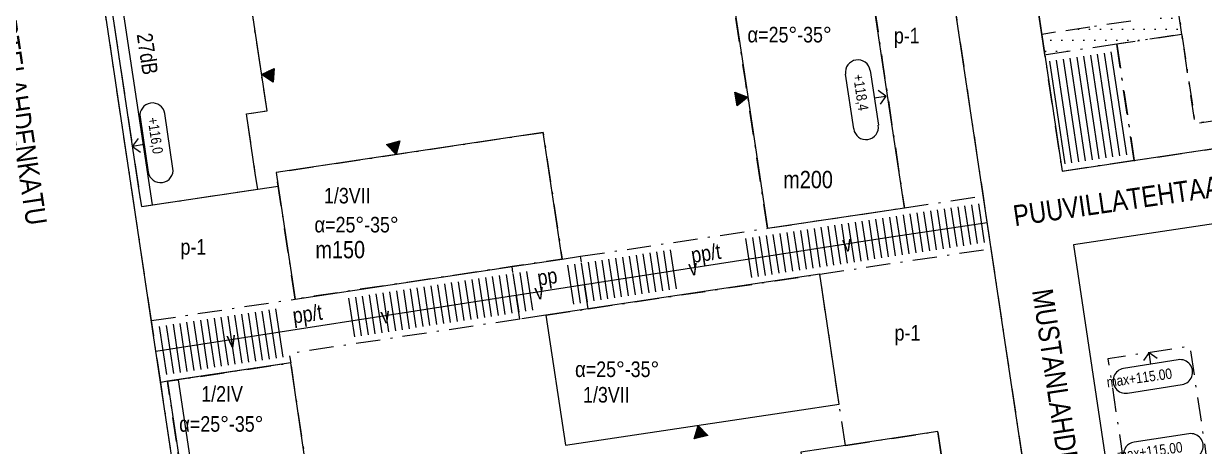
# Model space of a CAD drawing. Header units: metres. Extents: x 24485995 to 24488038, y 6819999 to 6822001.
# Drawn here: x 24486451.7 to 24486622.3, y 6821346.3 to 6821407.3 of the extents above; entities that cross this region are included whole.
import ezdxf

# ---------------------------------------------------------------- set-up
doc = ezdxf.new("R2010")
doc.units = ezdxf.units.M
for name, pattern in [('k10040', [10.3, 3.5, -1.5, 0.3, -1.5, 3.5]), ('K10271', [0]), ('k10400', [0])]:
    doc.linetypes.add(name, pattern=pattern)
for name, color, linetype, lineweight in [('AK_AsemakaavaTeksti_Kadun_puistonnimi', 7, 'Continuous', 0), ('AK_JohdoillevarattuTeksti', 7, 'Continuous', 0), ('AK_JohdoillevarattuViiva', 7, 'Continuous', 0), ('AK_KayttotarkoitusViiva', 7, 'Continuous', 0), ('AK_LiikennointiViiva_Polkuviivoitus', 7, 'Continuous', 0), ('AK_MuuAsemakaavaTeksti_Alueenosan_kayttotarkoitus', 7, 'Continuous', 0), ('AK_MuuAsemakaavaTeksti_Erityismaarays', 7, 'Continuous', 0), ('AK_MuuAsemakaavaViiva_alueenosan_raja', 7, 'Continuous', 0), ('AK_Poistettava_merkintä', 7, 'Continuous', 0), ('AK_RakennusalaTeksti_Kerrosala_tai_luku', 7, 'Continuous', 0), ('AK_RakennusalaTeksti_Rakennusoikeus', 7, 'Continuous', 0), ('AK_RakennusalaViiva_Rakennusalan_raja__I_', 7, 'Continuous', 0), ('AK_RakentaminenSymboli_Uloskaynti_nuoli', 7, 'Continuous', 0), ('AK_RakentaminenTeksti_Kattokaltevuus', 7, 'Continuous', 0), ('AK_RakentaminenTeksti_Korkeusmerkinta', 7, 'Continuous', 0), ('AK_RakentaminenTeksti_Korkeusmerkinta_ja_soikio_ja_nuoli', 7, 'Continuous', 0), ('AK_RakentaminenViiva_dB_yms_aaltoviiva', 7, 'Continuous', 0), ('AK_YmparistoAlue_Istutettava_alue', 7, 'Continuous', 0)]:
    doc.layers.add(name, color=color, linetype=linetype, lineweight=lineweight)
doc.styles.add('ArialNarrow', font='ARIALN.TTF')

# ---------------------------------------------------------------- blocks, each defined once
blk = doc.blocks.new('ULOSKR')
at = {"layer": 'AK_RakentaminenSymboli_Uloskaynti_nuoli', "linetype": 'Continuous', "extrusion": (0, 0, -1)}
blk.add_hatch(color=7, dxfattribs=at).paths.add_polyline_path([(1, 1.75), (-1, 1.75), (0, 0)])
at = {"layer": 'AK_RakentaminenSymboli_Uloskaynti_nuoli', "color": 7, "linetype": 'Continuous', "lineweight": 13}
for p, q in [((-0.99, 1.75), (-0.99, 1.73)), ((-0.79, 1.75), (-0.79, 1.38)), ((-0.59, 1.75), (-0.59, 1.03)), ((-0.39, 1.75), (-0.39, 0.68)), ((-0.19, 1.75), (-0.19, 0.33)), ((0.01, 1.75), (0.01, 0.02)), ((0.21, 1.75), (0.21, 0.37)), ((0.41, 1.75), (0.41, 0.72)), ((0.61, 1.75), (0.61, 1.07)), ((0.81, 1.75), (0.81, 1.42))]:
    blk.add_line(p, q, dxfattribs=at)
at = {"layer": 'AK_RakentaminenSymboli_Uloskaynti_nuoli', "color": 7, "linetype": 'Continuous', "lineweight": 13, "extrusion": (0, 0, -1), "flags": 128}
blk.add_lwpolyline([(1, 1.75), (-1, 1.75), (0, 0), (1, 1.75)], dxfattribs=at)

msp = doc.modelspace()

# ---------------------------------------------------------------- hatches: boundary and pattern name
at = {"layer": 'AK_YmparistoAlue_Istutettava_alue', "linetype": 'Continuous', "lineweight": 0}
h = msp.add_hatch(dxfattribs=at)
h.set_pattern_fill('DOTS', style=0)
h.paths.add_polyline_path([(24486599.26, 6821402.83), (24486598.82, 6821405.8), (24486600.79, 6821406.09), (24486605.74, 6821406.83), (24486611.67, 6821407.72), (24486616.62, 6821408.46), (24486618.59, 6821408.76), (24486619.04, 6821405.79), (24486609.64, 6821404.38)], flags=0)

# ---------------------------------------------------------------- linework, layer by layer
at = {"layer": 'AK_JohdoillevarattuViiva', "linetype": 'Continuous', "lineweight": 5, "flags": 128}
msp.add_lwpolyline([(24486470.83, 6821360.02), (24486576.09, 6821376.4), (24486590.89, 6821378.62)], dxfattribs=at)
at = {"layer": 'AK_KayttotarkoitusViiva', "linetype": 'Continuous', "lineweight": 20, "flags": 128}
for points in [[(24486585.84, 6821492.55), (24486601.77, 6821386.02), (24486663.26, 6821395.22)], [(24486582.6, 6821434.03), (24486590.69, 6821379.98), (24486593.49, 6821361.29), (24486602.37, 6821301.94), (24486606.16, 6821276.63), (24486611.05, 6821243.98), (24486559.67, 6821236.28), (24486490.9, 6821225.99), (24486485.72, 6821260.6), (24486479.23, 6821303.93), (24486477.2, 6821317.49), (24486470.54, 6821361.99), (24486467.88, 6821379.79), (24486461.07, 6821425.28), (24486454.92, 6821466.32)], [(24486622.72, 6821246.24), (24486719.77, 6821260.77), (24486700.43, 6821389.94), (24486603.38, 6821375.41), (24486622.72, 6821246.24)]]:
    msp.add_lwpolyline(points, dxfattribs=at)
at = {"layer": 'AK_LiikennointiViiva_Polkuviivoitus', "linetype": 'Continuous', "lineweight": 0, "flags": 128}
for points in [[(24486601.88, 6821402.21), (24486604.1, 6821387.38)], [(24486602.87, 6821402.36), (24486605.09, 6821387.52)], [(24486603.86, 6821402.51), (24486606.08, 6821387.67)], [(24486604.85, 6821402.65), (24486607.06, 6821387.82)], [(24486605.84, 6821402.8), (24486608.05, 6821387.97)], [(24486606.82, 6821402.95), (24486609.04, 6821388.12)], [(24486607.81, 6821403.1), (24486610.03, 6821388.26)], [(24486608.8, 6821403.25), (24486611.02, 6821388.41)], [(24486599.9, 6821401.91), (24486602.12, 6821387.08)], [(24486600.89, 6821402.06), (24486603.11, 6821387.23)], [(24486580.74, 6821380), (24486581.58, 6821374.39)], [(24486581.73, 6821380.15), (24486582.57, 6821374.54)], [(24486582.72, 6821380.3), (24486583.55, 6821374.69)], [(24486583.7, 6821380.45), (24486584.54, 6821374.84)], [(24486584.69, 6821380.6), (24486585.53, 6821374.99)], [(24486585.68, 6821380.74), (24486586.52, 6821375.14)], [(24486586.67, 6821380.89), (24486587.51, 6821375.28)], [(24486587.66, 6821381.04), (24486588.5, 6821375.43)], [(24486588.65, 6821381.19), (24486589.49, 6821375.58)], [(24486589.64, 6821381.34), (24486590.48, 6821375.73)], [(24486569.86, 6821378.38), (24486570.7, 6821372.77)], [(24486570.85, 6821378.52), (24486571.69, 6821372.91)], [(24486571.84, 6821378.67), (24486572.68, 6821373.06)], [(24486572.83, 6821378.82), (24486573.67, 6821373.21)], [(24486573.81, 6821378.97), (24486574.65, 6821373.36)], [(24486574.8, 6821379.12), (24486575.64, 6821373.51)], [(24486575.79, 6821379.26), (24486576.63, 6821373.65)], [(24486576.78, 6821379.41), (24486577.62, 6821373.8)], [(24486577.77, 6821379.56), (24486578.61, 6821373.95)], [(24486578.76, 6821379.71), (24486579.6, 6821374.1)], [(24486579.75, 6821379.86), (24486580.59, 6821374.25)], [(24486557.99, 6821376.6), (24486558.83, 6821370.99)], [(24486558.98, 6821376.75), (24486559.82, 6821371.14)], [(24486559.97, 6821376.89), (24486560.81, 6821371.29)], [(24486560.96, 6821377.04), (24486561.8, 6821371.43)], [(24486561.95, 6821377.19), (24486562.79, 6821371.58)], [(24486562.94, 6821377.34), (24486563.78, 6821371.73)], [(24486563.93, 6821377.49), (24486564.76, 6821371.88)], [(24486564.91, 6821377.63), (24486565.75, 6821372.03)], [(24486565.9, 6821377.78), (24486566.74, 6821372.17)], [(24486566.89, 6821377.93), (24486567.73, 6821372.32)], [(24486567.88, 6821378.08), (24486568.72, 6821372.47)], [(24486568.87, 6821378.23), (24486569.71, 6821372.62)], [(24486556.01, 6821376.3), (24486556.85, 6821370.69)], [(24486557, 6821376.45), (24486557.84, 6821370.84)], [(24486535.25, 6821373.19), (24486536.08, 6821367.58)], [(24486536.23, 6821373.34), (24486537.07, 6821367.73)], [(24486537.22, 6821373.49), (24486538.06, 6821367.88)], [(24486538.21, 6821373.64), (24486539.05, 6821368.03)], [(24486539.2, 6821373.78), (24486540.04, 6821368.18)], [(24486540.19, 6821373.93), (24486541.03, 6821368.32)], [(24486541.18, 6821374.08), (24486542.02, 6821368.47)], [(24486542.17, 6821374.23), (24486543.01, 6821368.62)], [(24486543.16, 6821374.38), (24486544, 6821368.77)], [(24486544.15, 6821374.53), (24486544.99, 6821368.92)], [(24486545.13, 6821374.67), (24486545.97, 6821369.06)], [(24486524.37, 6821371.56), (24486525.21, 6821365.95)], [(24486530.3, 6821372.45), (24486531.14, 6821366.84)], [(24486531.29, 6821372.6), (24486532.13, 6821366.99)], [(24486532.28, 6821372.75), (24486533.12, 6821367.14)], [(24486533.27, 6821372.9), (24486534.11, 6821367.29)], [(24486534.26, 6821373.04), (24486535.1, 6821367.44)], [(24486512.5, 6821369.79), (24486513.34, 6821364.18)], [(24486513.49, 6821369.94), (24486514.33, 6821364.33)], [(24486514.48, 6821370.08), (24486515.32, 6821364.47)], [(24486515.47, 6821370.23), (24486516.31, 6821364.62)], [(24486516.46, 6821370.38), (24486517.29, 6821364.77)], [(24486517.44, 6821370.53), (24486518.28, 6821364.92)], [(24486518.43, 6821370.68), (24486519.27, 6821365.07)], [(24486519.42, 6821370.82), (24486520.26, 6821365.21)], [(24486520.41, 6821370.97), (24486521.25, 6821365.36)], [(24486521.4, 6821371.12), (24486522.24, 6821365.51)], [(24486522.39, 6821371.27), (24486523.23, 6821365.66)], [(24486523.38, 6821371.42), (24486524.22, 6821365.81)], [(24486501.62, 6821368.16), (24486502.46, 6821362.55)], [(24486502.61, 6821368.31), (24486503.45, 6821362.7)], [(24486503.6, 6821368.45), (24486504.44, 6821362.85)], [(24486504.59, 6821368.6), (24486505.43, 6821362.99)], [(24486505.58, 6821368.75), (24486506.42, 6821363.14)], [(24486506.57, 6821368.9), (24486507.41, 6821363.29)], [(24486507.55, 6821369.05), (24486508.39, 6821363.44)], [(24486508.54, 6821369.19), (24486509.38, 6821363.59)], [(24486509.53, 6821369.34), (24486510.37, 6821363.73)], [(24486510.52, 6821369.49), (24486511.36, 6821363.88)], [(24486511.51, 6821369.64), (24486512.35, 6821364.03)], [(24486498.65, 6821367.71), (24486499.49, 6821362.11)], [(24486499.64, 6821367.86), (24486500.48, 6821362.25)], [(24486500.63, 6821368.01), (24486501.47, 6821362.4)], [(24486478.23, 6821364.66), (24486479.27, 6821357.71)], [(24486479.22, 6821364.8), (24486480.26, 6821357.86)], [(24486480.21, 6821364.95), (24486481.25, 6821358.01)], [(24486481.2, 6821365.1), (24486482.24, 6821358.16)], [(24486482.19, 6821365.25), (24486483.23, 6821358.3)], [(24486483.17, 6821365.4), (24486484.21, 6821358.45)], [(24486484.16, 6821365.54), (24486485.2, 6821358.6)], [(24486485.15, 6821365.69), (24486486.19, 6821358.75)], [(24486486.14, 6821365.84), (24486487.18, 6821358.9)], [(24486487.13, 6821365.99), (24486488.17, 6821359.05)], [(24486488.12, 6821366.14), (24486489.16, 6821359.19)], [(24486471.31, 6821363.62), (24486472.35, 6821356.68)], [(24486472.3, 6821363.77), (24486473.34, 6821356.82)], [(24486473.29, 6821363.92), (24486474.32, 6821356.97)], [(24486474.27, 6821364.06), (24486475.31, 6821357.12)], [(24486475.26, 6821364.21), (24486476.3, 6821357.27)], [(24486476.25, 6821364.36), (24486477.29, 6821357.42)], [(24486477.24, 6821364.51), (24486478.28, 6821357.56)]]:
    msp.add_lwpolyline(points, dxfattribs=at)
at = {"layer": 'AK_MuuAsemakaavaViiva_alueenosan_raja', "linetype": 'k10040', "lineweight": 5, "flags": 128}
for points in [[(24486598.82, 6821405.8), (24486587.91, 6821478.7)], [(24486631.23, 6821412.16), (24486622.47, 6821470.73), (24486614.07, 6821469.47), (24486609.61, 6821468.81), (24486618.59, 6821408.76), (24486619.04, 6821405.79), (24486620.96, 6821392.93), (24486633.82, 6821394.86), (24486631.82, 6821408.2), (24486631.23, 6821412.16)], [(24486467.73, 6821380.78), (24486467.43, 6821382.76), (24486461.07, 6821425.28), (24486454.92, 6821466.32)], [(24486483.46, 6821417.51), (24486480.5, 6821417.07), (24486463.68, 6821414.55), (24486468.42, 6821382.9), (24486468.72, 6821380.93), (24486485.53, 6821383.44)], [(24486485.53, 6821383.44), (24486485.23, 6821385.42), (24486483.9, 6821394.32), (24486486.87, 6821394.77), (24486483.46, 6821417.51)], [(24486584.99, 6821418.05), (24486590.32, 6821382.45)], [(24486573.62, 6821416.35), (24486575.76, 6821402.05), (24486578.95, 6821380.75)], [(24486559.17, 6821377.79), (24486555.98, 6821399.09), (24486553.84, 6821413.39), (24486557.3, 6821413.91)], [(24486609.64, 6821404.38), (24486612.16, 6821387.57), (24486621.55, 6821388.98), (24486634.41, 6821390.9), (24486653.37, 6821393.74), (24486650.78, 6821411.04), (24486631.82, 6821408.2), (24486633.82, 6821394.86), (24486620.96, 6821392.93), (24486619.04, 6821405.79), (24486609.64, 6821404.38)], [(24486611.67, 6821407.72), (24486605.74, 6821406.83)], [(24486619.04, 6821405.79), (24486618.59, 6821408.76)], [(24486600.79, 6821406.09), (24486598.82, 6821405.8)], [(24486599.26, 6821402.83), (24486598.82, 6821405.8)], [(24486605.74, 6821406.83), (24486600.79, 6821406.09)], [(24486619.04, 6821405.79), (24486609.64, 6821404.38)], [(24486609.64, 6821404.38), (24486599.26, 6821402.83)], [(24486612.16, 6821387.57), (24486609.64, 6821404.38)], [(24486612.16, 6821387.57), (24486601.77, 6821386.02), (24486599.26, 6821402.83)], [(24486490.94, 6821367.57), (24486488.2, 6821385.87), (24486526.77, 6821391.64), (24486529.51, 6821373.34), (24486522.27, 6821372.26), (24486490.94, 6821367.57)], [(24486485.53, 6821383.44), (24486488.5, 6821383.89)], [(24486490.94, 6821367.57), (24486488.64, 6821382.9), (24486488.5, 6821383.89)], [(24486578.95, 6821380.75), (24486590.32, 6821382.45)], [(24486590.32, 6821382.45), (24486590.69, 6821379.98)], [(24486559.17, 6821377.79), (24486578.95, 6821380.75)], [(24486590.69, 6821379.98), (24486591.45, 6821374.86)], [(24486470.17, 6821364.46), (24486467.88, 6821379.79)], [(24486532.16, 6821373.74), (24486559.17, 6821377.79)], [(24486566.73, 6821371.16), (24486591.45, 6821374.86)], [(24486591.45, 6821374.86), (24486593.49, 6821361.29), (24486594.27, 6821356.07), (24486594.34, 6821355.58), (24486595.23, 6821349.65), (24486596.49, 6821341.24)], [(24486529.51, 6821373.34), (24486532.16, 6821373.74)], [(24486533.27, 6821366.15), (24486532.16, 6821373.74)], [(24486523.38, 6821364.67), (24486522.27, 6821372.26)], [(24486533.27, 6821366.15), (24486560.3, 6821370.2), (24486566.73, 6821371.16)], [(24486569.54, 6821352.37), (24486566.73, 6821371.16)], [(24486470.17, 6821364.46), (24486490.94, 6821367.57)], [(24486523.38, 6821364.67), (24486490.09, 6821359.69), (24486490.29, 6821358.35)], [(24486527.17, 6821365.24), (24486523.38, 6821364.67)], [(24486527.17, 6821365.24), (24486533.27, 6821366.15)], [(24486471.51, 6821355.54), (24486470.54, 6821361.99), (24486470.17, 6821364.46)], [(24486622.87, 6821343.19), (24486622.57, 6821345.17), (24486620.24, 6821360.74), (24486608.37, 6821358.96), (24486610.89, 6821342.15), (24486611, 6821341.41), (24486613.47, 6821341.78), (24486622.87, 6821343.19)], [(24486477.82, 6821320.09), (24486472.49, 6821355.69), (24486490.29, 6821358.35), (24486495.57, 6821322.74), (24486477.82, 6821320.09)], [(24486490.29, 6821358.35), (24486472.49, 6821355.69)], [(24486472.49, 6821355.69), (24486471.51, 6821355.54)], [(24486491.89, 6821226.14), (24486490.9, 6821225.99), (24486487.86, 6821246.26), (24486486.46, 6821255.66), (24486485.72, 6821260.6), (24486485.57, 6821261.59), (24486480.54, 6821295.21), (24486480.26, 6821297.03), (24486479.23, 6821303.93), (24486477.47, 6821315.68), (24486477.2, 6821317.49), (24486476.83, 6821319.94), (24486471.51, 6821355.54)], [(24486570.43, 6821346.44), (24486569.54, 6821352.37)], [(24486570.43, 6821346.44), (24486583.78, 6821348.44), (24486585.11, 6821339.54), (24486586.37, 6821331.13), (24486589.02, 6821313.48), (24486589.04, 6821313.33)]]:
    msp.add_lwpolyline(points, dxfattribs=at)
at = {"layer": 'AK_Poistettava_merkintä', "linetype": 'k10040', "lineweight": 0, "flags": 128}
msp.add_lwpolyline([(24486467.88, 6821379.79), (24486467.73, 6821380.78)], dxfattribs=at)
at = {"layer": 'AK_RakennusalaViiva_Rakennusalan_raja__I_', "linetype": 'K10271', "lineweight": 9, "flags": 128}
for points in [[(24486485.23, 6821385.42), (24486483.9, 6821394.32), (24486486.87, 6821394.77), (24486483.46, 6821417.51), (24486480.5, 6821417.07), (24486463.68, 6821414.55), (24486468.42, 6821382.9), (24486468.72, 6821380.93), (24486485.53, 6821383.44), (24486485.23, 6821385.42)], [(24486559.17, 6821377.79), (24486578.95, 6821380.75), (24486575.76, 6821402.05), (24486573.62, 6821416.35), (24486557.3, 6821413.91), (24486553.84, 6821413.39), (24486555.98, 6821399.09), (24486559.17, 6821377.79)], [(24486488.2, 6821385.87), (24486488.5, 6821383.89), (24486488.64, 6821382.9), (24486490.94, 6821367.57), (24486505.65, 6821369.77), (24486522.27, 6821372.26), (24486529.51, 6821373.34), (24486526.77, 6821391.64), (24486488.2, 6821385.87)], [(24486533.27, 6821366.15), (24486527.17, 6821365.24), (24486529.98, 6821346.45), (24486563.11, 6821351.41), (24486569.54, 6821352.37), (24486566.73, 6821371.16), (24486560.3, 6821370.2), (24486533.27, 6821366.15)], [(24486490.29, 6821358.35), (24486472.49, 6821355.69), (24486477.82, 6821320.09), (24486495.57, 6821322.74), (24486492.88, 6821340.89), (24486490.29, 6821358.35)], [(24486583.78, 6821348.44), (24486570.43, 6821346.44), (24486564, 6821345.47), (24486566.45, 6821329.16), (24486569.26, 6821310.37), (24486589.04, 6821313.33), (24486589.02, 6821313.48), (24486586.37, 6821331.13), (24486585.11, 6821339.54), (24486583.78, 6821348.44)]]:
    msp.add_lwpolyline(points, dxfattribs=at)
at = {"layer": 'AK_RakentaminenTeksti_Korkeusmerkinta_ja_soikio_ja_nuoli', "linetype": 'Continuous', "lineweight": 5, "flags": 128}
for points in [[(24486574.01, 6821400.58), (24486575.2, 6821392.66)], [(24486571.63, 6821392.13), (24486570.45, 6821400.04)], [(24486576.28, 6821396.87), (24486575.15, 6821397.71)], [(24486574.6, 6821396.62), (24486576.28, 6821396.87)], [(24486576.28, 6821396.87), (24486575.44, 6821395.73)], [(24486468.53, 6821393.82), (24486469.72, 6821385.91)], [(24486473.28, 6821386.44), (24486472.09, 6821394.35)], [(24486467.44, 6821389.61), (24486468.29, 6821390.75)], [(24486469.13, 6821389.87), (24486467.44, 6821389.61)], [(24486467.44, 6821389.61), (24486468.58, 6821388.77)], [(24486614.31, 6821359.85), (24486613.48, 6821358.71)], [(24486614.31, 6821359.85), (24486615.45, 6821359.02)], [(24486614.57, 6821358.17), (24486614.31, 6821359.85)], [(24486618.52, 6821358.8), (24486610.62, 6821357.55)], [(24486611.18, 6821354), (24486619.08, 6821355.24)], [(24486620.06, 6821348.12), (24486612.15, 6821346.92)]]:
    msp.add_lwpolyline(points, dxfattribs=at)
at = {"layer": 'AK_RakentaminenTeksti_Korkeusmerkinta_ja_soikio_ja_nuoli', "linetype": 'Continuous', "lineweight": 5}
for centre, start, end in [((24486572.23, 6821400.31), 8.5195, 188.5195), ((24486470.31, 6821394.09), 8.5198, 188.5198), ((24486573.41, 6821392.4), 188.5195, 8.5195), ((24486471.5, 6821386.18), 188.5198, 8.5198), ((24486620.32, 6821346.34), 278.5777, 98.5777), ((24486612.41, 6821345.14), 98.5777, 278.5777)]:
    msp.add_arc(centre, 1.8, start, end, dxfattribs=at)
for centre, start_param, end_param in [((24486618.8, 6821357.02), 1.570796, 4.712389), ((24486610.9, 6821355.77), 4.712389, 7.853982)]:
    msp.add_ellipse(centre, major_axis=(-1.78, -0.28), ratio=1, start_param=start_param, end_param=end_param, dxfattribs=at)
at = {"layer": 'AK_RakentaminenViiva_dB_yms_aaltoviiva', "linetype": 'k10400', "lineweight": 0, "flags": 128}
for points in [[(24486465.23, 6821414.78), (24486470.26, 6821381.16)], [(24486474.03, 6821355.92), (24486479.36, 6821320.31)]]:
    msp.add_lwpolyline(points, dxfattribs=at)

# ---------------------------------------------------------------- block references
at = {"layer": 'AK_RakentaminenSymboli_Uloskaynti_nuoli', "color": 7, "lineweight": 5}
for p, rotation in [((24486486.09, 6821399.99), 266.1208979922278), ((24486556.33, 6821396.75), 99.77966897670609), ((24486505.52, 6821388.46), 14.45576032199047), ((24486549.18, 6821349.32), 193.068788827225)]:
    msp.add_blockref('ULOSKR', p, dxfattribs=dict(at, rotation=rotation))

# ---------------------------------------------------------------- texts
at = {"layer": 'AK_AsemakaavaTeksti_Kadun_puistonnimi', "linetype": 'Continuous', "lineweight": 5, "style": 'ArialNarrow'}
for s, rotation, p in [('KORTELAHDENKATU', 278.5197, (24486446.96, 6821412.61)), ('PUUVILLATEHTAANKATU', 8.2563, (24486594.92, 6821378.09)), ('MUSTANLAHDENKATU', 278.5541, (24486597.39, 6821368.79))]:
    msp.add_text(s, height=3, rotation=rotation, dxfattribs=at).set_placement(p)
at = {"layer": 'AK_JohdoillevarattuTeksti', "linetype": 'Continuous', "lineweight": 0, "style": 'ArialNarrow'}
for p in [(24486570.19, 6821374.35), (24486547.96, 6821370.89), (24486525.73, 6821367.43), (24486503.5, 6821363.97), (24486481.26, 6821360.5)]:
    msp.add_text('v', height=2.25, rotation=8.8478, dxfattribs=at).set_placement(p)
at = {"layer": 'AK_MuuAsemakaavaTeksti_Alueenosan_kayttotarkoitus', "linetype": 'Continuous', "lineweight": 0, "style": 'ArialNarrow'}
for p in [(24486577.44, 6821404.49), (24486474.37, 6821373.98), (24486577.54, 6821361.57)]:
    msp.add_text('p-1', height=2.25, dxfattribs=at).set_placement(p)
for s, rotation, p in [('pp/t', 8.6229, (24486548.32, 6821372.77)), ('pp', 8.6269, (24486526.11, 6821369.49)), ('pp/t', 7.7907, (24486490.73, 6821364.03))]:
    msp.add_text(s, height=2.25, rotation=rotation, dxfattribs=at).set_placement(p)
at = {"layer": 'AK_MuuAsemakaavaTeksti_Erityismaarays', "linetype": 'Continuous', "lineweight": 0, "style": 'ArialNarrow'}
msp.add_text('27dB', height=2.25, rotation=278.5197, dxfattribs=at).set_placement((24486468.04, 6821405.79))
at = {"layer": 'AK_RakennusalaTeksti_Kerrosala_tai_luku', "linetype": 'Continuous', "lineweight": 0, "style": 'ArialNarrow'}
for s, p in [('1/3VII', (24486495.1, 6821381.38)), ('1/2IV', (24486477.37, 6821352.74)), ('1/3VII', (24486532.53, 6821352.62))]:
    msp.add_text(s, height=2.25, dxfattribs=at).set_placement(p)
at = {"layer": 'AK_RakennusalaTeksti_Rakennusoikeus', "linetype": 'Continuous', "lineweight": 0, "style": 'ArialNarrow'}
for s, p in [('m200', (24486561.46, 6821383.58)), ('m150', (24486493.87, 6821373.46))]:
    msp.add_text(s, height=2.5, dxfattribs=at).set_placement(p)
at = {"layer": 'AK_RakentaminenTeksti_Kattokaltevuus', "linetype": 'Continuous', "lineweight": 0, "style": 'ArialNarrow'}
for p in [(24486556.28, 6821404.63), (24486493.72, 6821377.19), (24486531.37, 6821356.31), (24486474.18, 6821348.41)]:
    msp.add_text('α=25°-35°', height=2.25, dxfattribs=at).set_placement(p)
at = {"layer": 'AK_RakentaminenTeksti_Korkeusmerkinta', "linetype": 'Continuous', "lineweight": 0, "style": 'ArialNarrow'}
for s, rotation, p in [('+118,4', 278.5197, (24486571.53, 6821399.93)), ('+116,0', 278.5197, (24486469.61, 6821393.69)), ('max+115.00', 7.8404, (24486608.29, 6821354.81)), ('max+115.00', 7.5822, (24486609.8, 6821344.22))]:
    msp.add_text(s, height=1.5, rotation=rotation, dxfattribs=at).set_placement(p)

doc.saveas('drawing.dxf')
